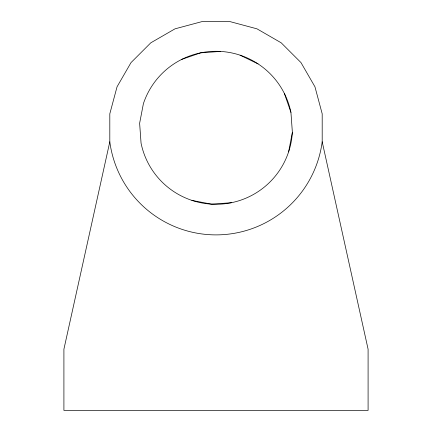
<?xml version="1.0" encoding="UTF-8"?>
<svg xmlns="http://www.w3.org/2000/svg" width="432" height="432" viewBox="0 0 432 432"><rect width="100%" height="100%" fill="white"/><g stroke="black" fill="none" stroke-linecap="round" stroke-linejoin="round"><path stroke-width="0.65" d="M288.603 151.913L292.372 132.3L290.936 112.379L284.396 93.512M109.809 141.772L63.909 349.196L63.909 410.4L368.091 410.4L368.091 349.196L322.191 141.772L322.191 113.81L314.955 86.805L300.974 62.586L281.205 42.817L256.986 28.836L229.981 21.6L202.019 21.6L175.014 28.836L150.795 42.817L131.026 62.586L117.045 86.805L109.809 113.81L109.809 141.772A107.109 107.109 0 0 0 322.191 141.772M181.721 59.395L200.594 52.855L220.509 51.419M231.406 202.727L211.491 204.163L191.878 200.394M240.122 55.188L258.093 63.909M292.372 132.3A76.507 76.507 0 0 1 141.064 143.197L139.628 123.277L143.397 103.664A76.507 76.507 0 0 1 290.936 112.379"/></g></svg>
